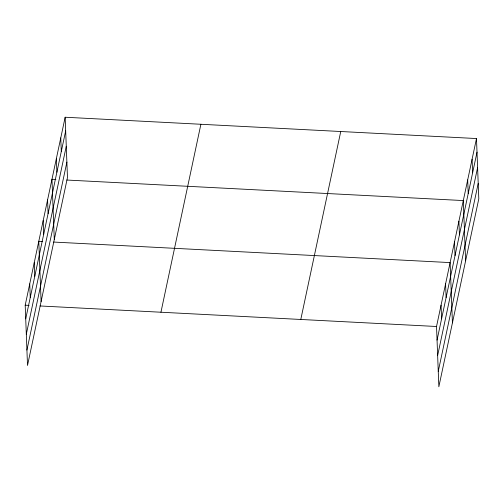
<?xml version="1.0" encoding="UTF-8"?>
<svg xmlns="http://www.w3.org/2000/svg" width="504" height="504" viewBox="0 0 504 504"><rect width="100%" height="100%" fill="white"/><g stroke="black" fill="none" stroke-linecap="round" stroke-linejoin="round"><path stroke-width="0.76" d="M65.155 117.237L67.473 177.502L27.512 365.457L25.2 305.197L65.155 117.237L476.488 138.543L478.8 198.803L438.845 386.763L436.527 326.498L476.488 138.543M25.723 318.83L65.677 130.87M26.315 334.221L66.27 146.261M26.926 350.072L66.881 162.112M160.94 312.228L200.894 124.267M300.787 319.473L340.748 131.512M437.05 340.131L477.011 152.177M437.642 355.522L477.603 167.561M438.253 371.372L478.208 183.412M55.868 179.468L51.969 179.267L54.287 239.526M66.793 180.035L463.302 200.567L465.614 260.826M42.689 241.498L38.783 241.29L41.101 301.556M53.607 242.059L450.116 262.597L452.428 322.856M25.2 305.197L29.1 305.399M40.024 305.966L436.527 326.498M472.091 159.214L472.613 172.847M467.693 179.89L468.216 193.523M458.905 221.243L459.428 234.877M454.507 241.92L455.03 255.553M445.586 283.897L446.109 297.53M441.057 305.197L441.58 318.83M60.764 137.913L61.286 151.547M56.366 158.59L56.889 172.223M47.578 199.943L48.1 213.576M43.18 220.62L43.703 234.253M34.259 262.597L34.782 276.23M29.73 283.897L30.253 297.53"/></g></svg>
